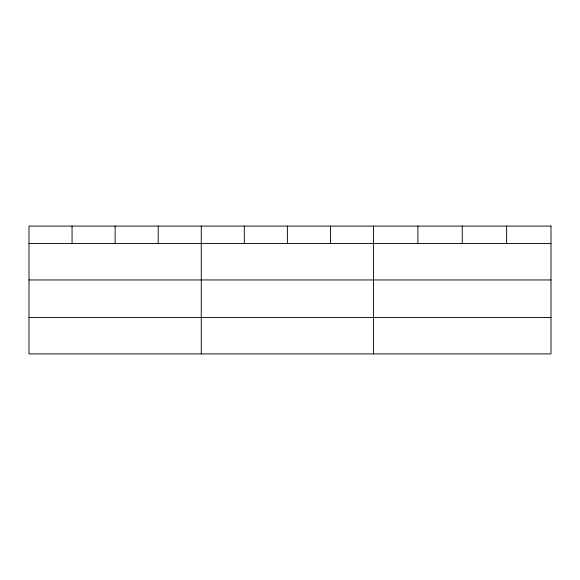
<?xml version="1.0" encoding="UTF-8"?>
<svg xmlns="http://www.w3.org/2000/svg" width="580" height="580" viewBox="0 0 580 580"><rect width="100%" height="100%" fill="white"/><g stroke="black" fill="none" stroke-linecap="round" stroke-linejoin="round"><path stroke-width="0.87" d="M29 243.527L551 243.527M29 279.951L551 279.951M29 317.485L551 317.485M506.63 226.091L506.63 243.527M462.26 226.091L462.26 243.527M417.89 226.091L417.89 243.527M373.52 226.091L373.52 353.909M330.455 226.091L330.455 243.527M287.39 226.091L287.39 243.527M244.325 226.091L244.325 243.527M201.26 226.091L201.26 353.909M158.195 226.091L158.195 243.527M115.13 226.091L115.13 243.527M72.065 226.091L72.065 243.527M551 226.091L29 226.091L29 353.909L551 353.909L551 226.091"/></g></svg>
